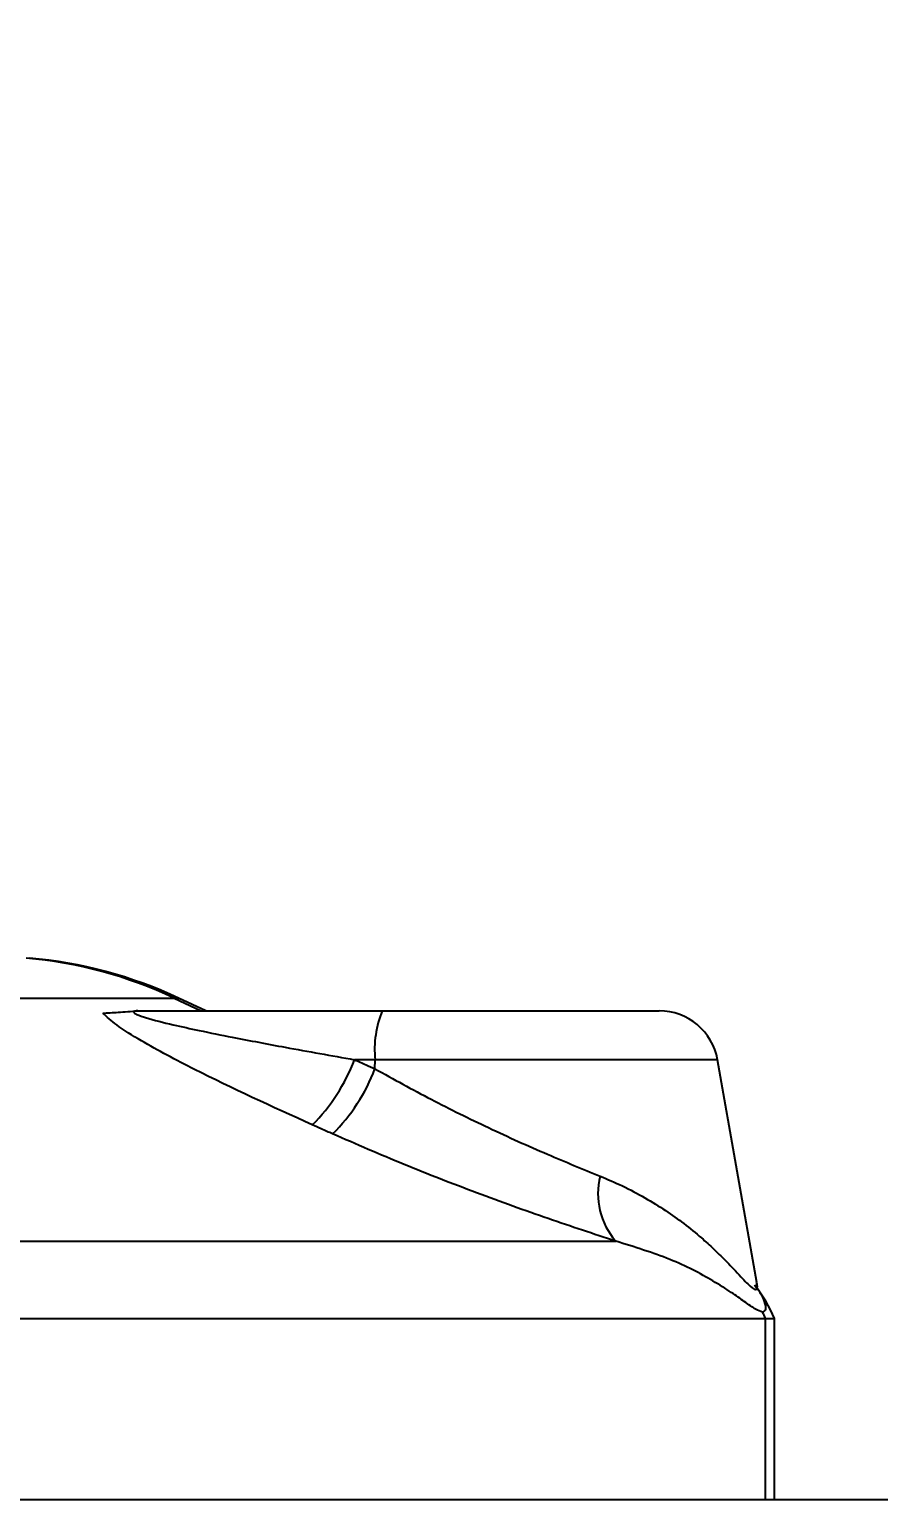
# Model space of a CAD drawing. Header units: millimetres. Extents: x 10 to 584, y 10 to 410.
# Drawn here: x 356.106 to 358.016, y 225.778 to 229.087 of the extents above; entities that cross this region are included whole.
import ezdxf

# ---------------------------------------------------------------- set-up
doc = ezdxf.new("R2010")
doc.units = ezdxf.units.MM
doc.layers.add('2', color=1, linetype='Continuous')
doc.styles.add('SLDTEXTSTYLE0', font='TXT', dxfattribs={"width": 0.7})
doc.dimstyles.new('SLDDIMSTYLE0', dxfattribs={"dimtxt": 3.5, "dimasz": 3.5, "dimexe": 0, "dimexo": 0.0625, "dimgap": 0.875, "dimtad": 1, "dimlfac": 15, "dimrnd": 1e-09, "dimzin": 12, "dimdsep": 46, "dimtxsty": 'SLDTEXTSTYLE0', "dimsah": 1, "dimcen": 0.09, "dimadec": 0, "dimazin": 3, "dimtfac": 1, "dimtofl": 0, "dimtmove": 0, "dimatfit": 3, "dimfxl": 0, "dimfrac": 2, "dimtolj": 1, "dimtzin": 12, "dimarcsym": 0})

# ---------------------------------------------------------------- blocks, each defined once
blk = doc.blocks.new('_D_1')
at = {"layer": '2', "color": 1}
for p, q in [((300.7018, 291.645), (391.2447, 291.645)), ((390.2447, 225.7783), (390.2447, 291.645)), ((264.8185, 225.7783), (391.2447, 225.7783))]:
    blk.add_line(p, q, dxfattribs=at)
for points in [[(390.2447, 291.645), (389.7062, 288.145), (390.7832, 288.145)], [(390.2447, 225.7783), (390.7832, 229.2783), (389.7062, 229.2783)]]:
    blk.add_solid(points, dxfattribs=at)
at = {"layer": '2', "color": 1, "char_height": 3.5, "attachment_point": 1, "rotation": 90, "style": 'SLDTEXTSTYLE0'}
for s, insert in [('50', (385.7184, 263.2932)), ('%%p', (385.733, 259.9537)), ('1000', (385.7184, 248.3064))]:
    blk.add_mtext(s, dxfattribs=dict(at, insert=insert))

msp = doc.modelspace()

# ---------------------------------------------------------------- linework, layer by layer
at = {"color": 59, "linetype": 'Continuous', "lineweight": 25}
for p, q in [((353.78802, 226.90689), (356.43101, 226.90689)), ((356.43101, 226.90689), (356.49183, 226.87832)), ((356.43101, 226.90689), (356.44097, 226.90689)), ((357.65325, 226.76814), (356.88327, 226.76814))]:
    msp.add_line(p, q, dxfattribs=at)
at = {"color": 7, "linetype": 'Continuous', "lineweight": 25}
for p, q in [((356.50224, 226.87832), (356.44097, 226.90689)), ((356.36146, 226.87832), (356.89933, 226.87832)), ((356.89933, 226.87832), (357.52194, 226.87832)), ((356.88327, 226.76814), (356.83682, 226.76814)), ((356.88283, 226.74774), (356.88327, 226.76814)), ((357.74158, 226.26717), (357.65325, 226.76814)), ((352.64178, 226.35981), (357.42439, 226.35981)), ((352.44783, 226.18554), (357.76115, 226.18554)), ((357.76115, 225.77832), (357.76115, 226.18554)), ((357.76115, 226.18554), (357.78116, 226.18554)), ((357.78116, 225.77832), (357.78116, 226.18554)), ((352.44783, 225.77832), (357.76115, 225.77832)), ((357.76115, 225.77832), (357.78116, 225.77832))]:
    msp.add_line(p, q, dxfattribs=at)
for centre, radius, start, end in [((356.01133, 226.01393), 0.98667, 64.82693, 84.95664), ((356.01835, 226.00058), 1, 65, 85), ((357.10627, 226.7919), 0.22426, 157.33636, 186.08389), ((357.52194, 226.74498), 0.13333, 10, 90), ((356.45138, 226.91405), 0.41213, 314.79867, 339.26518), ((356.49952, 226.89302), 0.40992, 314.61247, 339.24267), ((357.54822, 226.46723), 0.16394, 166.19832, 220.94063), ((357.47331, 226.05771), 0.33333, 22.54999, 37.56844), ((357.45178, 226.05804), 0.33461, 22.3974, 25.16164)]:
    msp.add_arc(centre, radius, start, end, dxfattribs=at)
for points, knots in [([(356.2708, 226.87304), (356.2816, 226.87357), (356.30327, 226.87463), (356.33399, 226.87695), (356.34941, 226.87811)], [0, 0, 0, 0, 0.4982266, 1, 1, 1, 1]), ([(356.74178, 226.6216), (356.6512, 226.66278), (356.5152, 226.72462), (356.37209, 226.80104), (356.3013, 226.84488), (356.28018, 226.86438), (356.2708, 226.87304)], [0, 0, 0, 0, 0.4984636, 0.748462, 0.8883465, 1, 1, 1, 1]), ([(356.34941, 226.87811), (356.34751, 226.87795), (356.34391, 226.87763), (356.34055, 226.87661), (356.33942, 226.87518), (356.34064, 226.87335), (356.34407, 226.87118), (356.34965, 226.86869), (356.35733, 226.86588), (356.38181, 226.85811), (356.42608, 226.84729), (356.49186, 226.8329), (356.57599, 226.81588), (356.69245, 226.79389), (356.78477, 226.77742), (356.83682, 226.76814)], [0, 0, 0, 0, 0.0149832, 0.0283192, 0.040951, 0.0539754, 0.0684002, 0.0849795, 0.1042158, 0.126432, 0.2515849, 0.3624927, 0.5007335, 0.7184651, 1, 1, 1, 1]), ([(356.34941, 226.87811), (356.35166, 226.87818), (356.35568, 226.87829), (356.3597, 226.87831), (356.36146, 226.87832)], [0, 0, 0, 0, 0.5605628, 1, 1, 1, 1]), ([(356.83682, 226.76814), (356.84541, 226.76433), (356.86075, 226.75754), (356.87609, 226.75073), (356.88283, 226.74774)], [0, 0, 0, 0, 0.56, 1, 1, 1, 1]), ([(356.88283, 226.74774), (356.92467, 226.72452), (357.00823, 226.67814), (357.14001, 226.61368), (357.26979, 226.55503), (357.35006, 226.52225), (357.38902, 226.50634)], [0, 0, 0, 0, 0.2498187, 0.4989405, 0.7567786, 1, 1, 1, 1]), ([(356.78741, 226.6012), (356.77889, 226.60502), (356.76369, 226.61182), (356.74847, 226.61862), (356.74178, 226.6216)], [0, 0, 0, 0, 0.56, 1, 1, 1, 1]), ([(357.42439, 226.35981), (357.37451, 226.37618), (357.27464, 226.40894), (357.112, 226.46771), (356.94727, 226.53161), (356.84075, 226.57799), (356.78741, 226.6012)], [0, 0, 0, 0, 0.2502822, 0.5011028, 0.7501968, 1, 1, 1, 1]), ([(357.75465, 226.20031), (357.74988, 226.20173), (357.74034, 226.20459), (357.71536, 226.22288), (357.68353, 226.24527), (357.63179, 226.27801), (357.55093, 226.32058), (357.46654, 226.34674), (357.42439, 226.35981)], [0, 0, 0, 0, 0.1252668, 0.2508597, 0.365932, 0.5002104, 0.750357, 1, 1, 1, 1])]:
    msp.add_open_spline(points, degree=3, knots=knots, dxfattribs=at)
at = {"color": 59, "linetype": 'Continuous', "lineweight": 25}
for points, knots in [([(357.38902, 226.50634), (357.40599, 226.49913), (357.44132, 226.48412), (357.49036, 226.45782), (357.53642, 226.42924), (357.57889, 226.39883), (357.6148, 226.3696), (357.64499, 226.34236), (357.67069, 226.3171), (357.69218, 226.29447), (357.70916, 226.27615), (357.72613, 226.25823), (357.73801, 226.24871), (357.74233, 226.25364), (357.74348, 226.25924), (357.74151, 226.26577), (357.74112, 226.26708)], [0, 0, 0, 0, 0.0822828, 0.1712845, 0.2599723, 0.345929, 0.4373233, 0.5083049, 0.5773262, 0.655052, 0.7141916, 0.7652854, 0.8753941, 0.9285658, 0.9856162, 1, 1, 1, 1]), ([(357.73635, 226.26135), (357.74081, 226.25564), (357.75119, 226.24237), (357.75955, 226.22292), (357.7632, 226.20458), (357.7575, 226.20173), (357.75465, 226.20031)], [0, 0, 0, 0, 0.1920482, 0.4465473, 0.7233045, 1, 1, 1, 1])]:
    msp.add_open_spline(points, degree=3, knots=knots, dxfattribs=at)

# ---------------------------------------------------------------- dimensions: what is measured, and where the dimension line sits
at = {"layer": '2', "color": 1}
dim = msp.add_linear_dim(base=(390.24471, 291.64498), p1=(263.81849, 225.77832), p2=(299.70183, 291.64498), angle=90, text='1000%%p50', dimstyle='SLDDIMSTYLE0', dxfattribs=at)
dim.commit()
dim.dimension.update_dxf_attribs({"geometry": '_D_1', "text_midpoint": (390.24471, 258.71165), "dimtype": 160})

doc.saveas('drawing.dxf')
